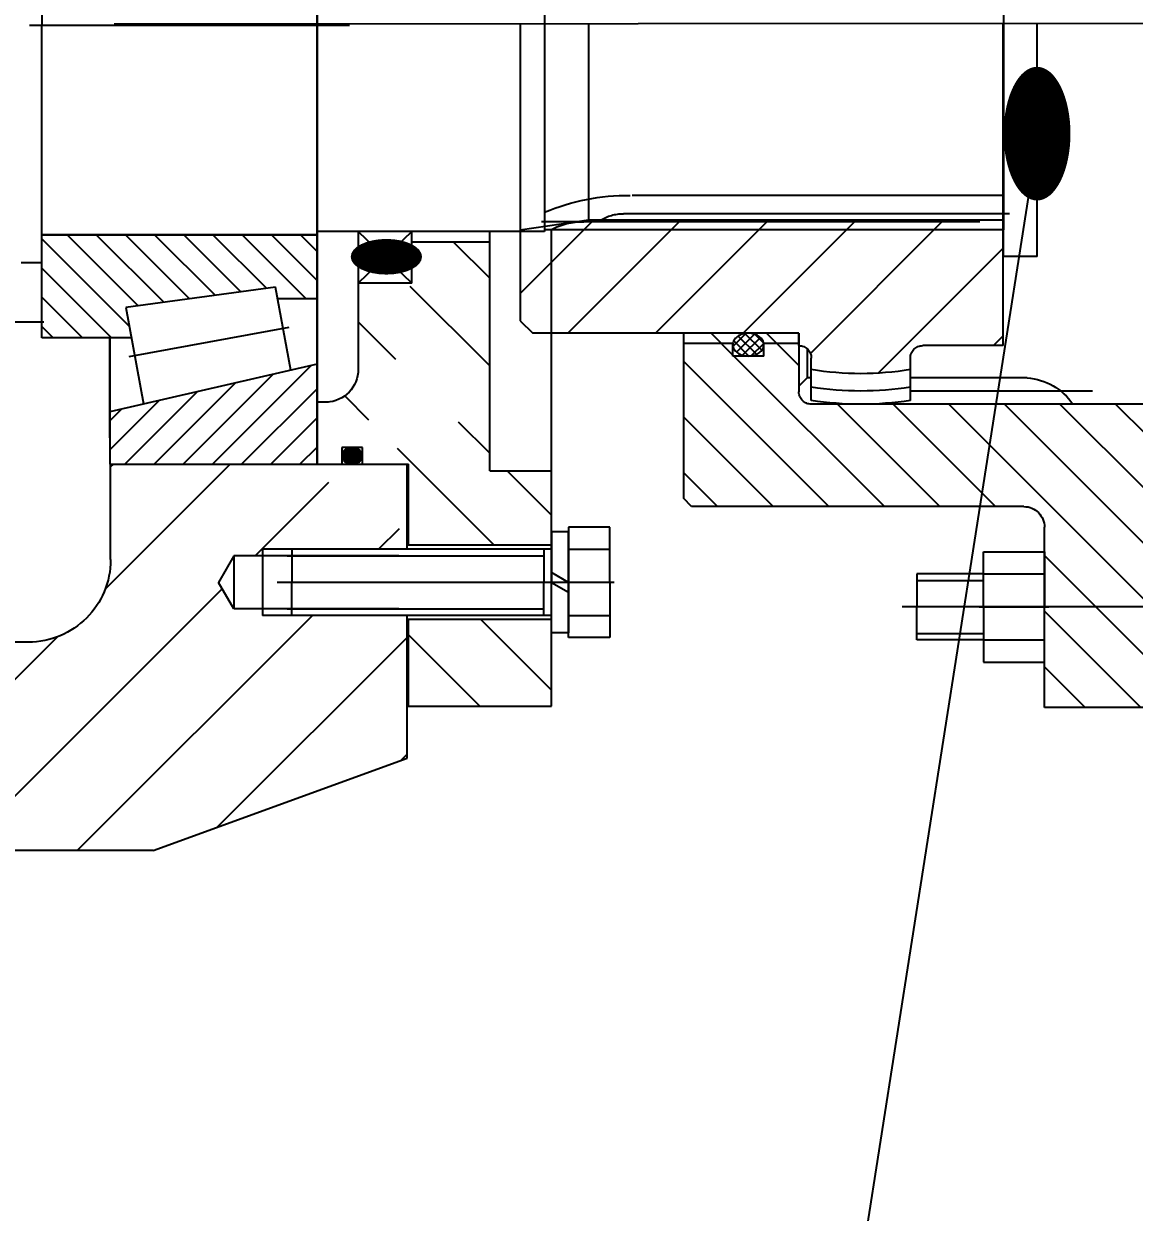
# Model space of a CAD drawing. Header units: millimetres. Extents: x 0 to 12600, y -349 to 8910.
# Drawn here: x 2510.5 to 2779.5, y 4553.2 to 4841.2 of the extents above; entities that cross this region are included whole.
import ezdxf
from ezdxf.enums import TextEntityAlignment as Align

# ---------------------------------------------------------------- set-up
doc = ezdxf.new("R2010")
doc.units = ezdxf.units.MM
doc.header["$LTSCALE"] = 300
doc.linetypes.add('G', pattern=[2, 1.25, -0.25, 0.25, -0.25])
doc.linetypes.add('K', pattern=[2.5, 1.25, -0.25, 0.25, -0.25, 0.25, -0.25])
for name, color, linetype in [('01', 7, 'Continuous'), ('02', 1, 'Continuous'), ('05', 142, 'G'), ('07', 6, 'K')]:
    doc.layers.add(name, color=color, linetype=linetype)
doc.styles.get("Standard").update_dxf_attribs({"font": 'isocp', "width": 0.707, "bigfont": 'intecad.shx'})

# ---------------------------------------------------------------- blocks, each defined once
blk = doc.blocks.new('FDSDSDFG')
at = {"layer": '05', "color": 4, "linetype": 'G', "ltscale": 0.8}
blk.add_line((-3508.49, 15467.5), (-3508.98, 14900.23), dxfattribs=at)
at = {"layer": '07', "color": 6, "linetype": 'K', "ltscale": 0.8}
for p, q in [((-3558.56, 15382.96), (-3558.56, 15271.78)), ((-3459.4, 15382.96), (-3558.56, 15382.96)), ((-3550.23, 15382.96), (-3550.23, 15292.96)), ((-3556.6, 15377.2), (-3556.6, 15270.98)), ((-3657.35, 15287.56), (-3657.35, 15277.56)), ((-3643.98, 15287.56), (-3657.35, 15287.56)), ((-3651.98, 15277.56), (-3651.98, 15287.56)), ((-3643.98, 15288.62), (-3643.98, 15207.01)), ((-3643.98, 15287.56), (-3630.6, 15287.56)), ((-3635.98, 15277.56), (-3635.98, 15287.56)), ((-3630.6, 15287.56), (-3630.6, 15277.56)), ((-3643.98, 15279.65), (-3643.98, 15271.36)), ((-3657.35, 15277.56), (-3643.98, 15277.56)), ((-3656.18, 15277.56), (-3656.18, 15273.46)), ((-3643.98, 15277.56), (-3656.18, 15277.56)), ((-3643.98, 15273.46), (-3646.34, 15277.56)), ((-3643.98, 15278.31), (-3643.98, 15224.84)), ((-3643.98, 15277.56), (-3641.61, 15273.46)), ((-3630.6, 15277.56), (-3643.98, 15277.56)), ((-3643.98, 15277.56), (-3631.78, 15277.56)), ((-3631.78, 15277.56), (-3631.78, 15273.46)), ((-3673.98, 15238.46), (-3673.98, 15273.46)), ((-3673.98, 15273.46), (-3558.56, 15273.46)), ((-3656.18, 15273.46), (-3643.98, 15273.46)), ((-3652.98, 15273.46), (-3652.98, 15238.46)), ((-3651.98, 15273.46), (-3651.98, 15209.38)), ((-3631.78, 15273.46), (-3643.98, 15273.46)), ((-3635.98, 15273.46), (-3635.98, 15209.38)), ((-3634.98, 15273.46), (-3634.98, 15238.46)), ((-3616.98, 15258.46), (-3616.98, 15273.46)), ((-3651.98, 15271.56), (-3643.98, 15271.56)), ((-3650.38, 15209.38), (-3650.38, 15271.56)), ((-3635.98, 15271.56), (-3643.98, 15271.56)), ((-3637.58, 15209.38), (-3637.58, 15271.56)), ((-3458.97, 15271.78), (-3558.98, 15271.78)), ((-3558.98, 15271.78), (-3558.98, 15216.63)), ((-3616.98, 15258.46), (-3558.98, 15258.46)), ((-3561.48, 15239.63), (-3561.48, 15258.46)), ((-3561.48, 15247.98), (-3561.48, 15255.28)), ((-3708.97, 15176.96), (-3686.59, 15238.46)), ((-3686.59, 15238.46), (-3651.98, 15238.46)), ((-3673.98, 15238.46), (-3651.98, 15238.46)), ((-3635.98, 15238.46), (-3615.34, 15238.46)), ((-3635.98, 15238.46), (-3615.34, 15238.46)), ((-3615.34, 15216.63), (-3615.34, 15238.78)), ((-3615.34, 15166.46), (-3615.34, 15236.46)), ((-3615.34, 15216.63), (-3615.34, 15231.63)), ((-3615.34, 15227.63), (-3611.34, 15227.63)), ((-3611.34, 15227.63), (-3611.34, 15222.63)), ((-3558.99, 15226.63), (-3592.34, 15226.63)), ((-3508.98, 15146.96), (-3508.98, 15224.46)), ((-3611.34, 15222.63), (-3615.34, 15222.63)), ((-3600.34, 15218.92), (-3600.34, 15216.63)), ((-3402.61, 15216.63), (-3615.34, 15216.63)), ((-3615.34, 15216.63), (-3402.61, 15216.63)), ((-3615.34, 15198.36), (-3597.06, 15216.63)), ((-3615.34, 15205.43), (-3604.14, 15216.63)), ((-3615.34, 15212.5), (-3611.21, 15216.63)), ((-3591.09, 15216.63), (-3602.63, 15166.46)), ((-3575.29, 15216.63), (-3575.29, 15207.09)), ((-3559.78, 15205.56), (-3570.85, 15216.63)), ((-3559.78, 15212.63), (-3563.78, 15216.63)), ((-3559.78, 15149.96), (-3559.78, 15216.63)), ((-3559.78, 15216.63), (-3559.78, 15149.96)), ((-3615.34, 15191.29), (-3591.42, 15215.21)), ((-3559.78, 15198.49), (-3575.29, 15214)), ((-3651.98, 15210.56), (-3643.98, 15210.56)), ((-3635.98, 15210.56), (-3643.98, 15210.56)), ((-3592.56, 15210.25), (-3572.43, 15206.56)), ((-3582.24, 15209.81), (-3589.32, 15171.06)), ((-3615.34, 15184.22), (-3593.53, 15206.02)), ((-3572.43, 15206.56), (-3577.37, 15170.32)), ((-3559.78, 15191.42), (-3572.73, 15204.37)), ((-3559.78, 15184.34), (-3573.58, 15198.14)), ((-3615.34, 15177.14), (-3595.64, 15196.84)), ((-3559.78, 15177.27), (-3574.42, 15191.92)), ((-3615.34, 15170.07), (-3597.76, 15187.66)), ((-3559.78, 15170.2), (-3575.27, 15185.7)), ((-3611.88, 15166.46), (-3599.87, 15178.47)), ((-3559.78, 15163.13), (-3576.12, 15179.48)), ((-3708.97, 15176.96), (-3708.97, 15042.96)), ((-3577.37, 15170.32), (-3600.76, 15174.6)), ((-3559.78, 15156.06), (-3576.97, 15173.26)), ((-3604.81, 15166.46), (-3601.98, 15169.29)), ((-3584.71, 15171.67), (-3584.71, 15149.96)), ((-3560.75, 15149.96), (-3581.95, 15171.16)), ((-3638.48, 15166.63), (-3615.34, 15166.63)), ((-3584.71, 15166.46), (-3615.34, 15166.46)), ((-3608.98, 15166.46), (-3584.71, 15166.46)), ((-3567.82, 15149.96), (-3584.71, 15166.86)), ((-3574.89, 15149.96), (-3584.71, 15159.78)), ((-3581.96, 15149.96), (-3584.71, 15152.71)), ((-3584.71, 15149.96), (-3508.98, 15149.96)), ((-3582.73, 15149.96), (-3508.98, 15149.96)), ((-3580.94, 15150.46), (-3580.94, 14999.46)), ((-3580.94, 15150.46), (-3580.94, 14999.46)), ((-3566.48, 15144.96), (-3566.48, 15149.96)), ((-3433.24, 15149.96), (-3508.98, 15149.96)), ((-3435.23, 15149.96), (-3508.98, 15149.96)), ((-3658.48, 15146.63), (-3658.48, 14982.96))]:
    blk.add_line(p, q, dxfattribs=at)
at = {"layer": '07', "color": 6, "linetype": 'K'}
for p, q in [((-3652.98, 15256.3), (-3670.14, 15273.46)), ((-3616.98, 15262.72), (-3627.71, 15273.46)), ((-3611.5, 15236.03), (-3634.98, 15259.51)), ((-3605.07, 15250.82), (-3612.71, 15258.46)), ((-3572.17, 15239.13), (-3591.5, 15258.46)), ((-3561.48, 15249.65), (-3570.28, 15258.46)), ((-3656.68, 15238.78), (-3673.98, 15256.09)), ((-3703.33, 15192.44), (-3657.32, 15238.46)), ((-3687.15, 15236.91), (-3685.6, 15238.46)), ((-3673.98, 15238.78), (-3652.98, 15238.78)), ((-3673.98, 15238.58), (-3673.78, 15238.78)), ((-3673.98, 15238.73), (-3673.92, 15238.78)), ((-3673.96, 15238.46), (-3673.64, 15238.78)), ((-3673.82, 15238.46), (-3673.5, 15238.78)), ((-3673.68, 15238.46), (-3673.35, 15238.78)), ((-3673.54, 15238.46), (-3673.21, 15238.78)), ((-3673.4, 15238.46), (-3673.07, 15238.78)), ((-3673.25, 15238.46), (-3672.93, 15238.78)), ((-3673.11, 15238.46), (-3672.79, 15238.78)), ((-3672.97, 15238.46), (-3672.65, 15238.78)), ((-3672.83, 15238.46), (-3672.51, 15238.78)), ((-3672.69, 15238.46), (-3672.36, 15238.78)), ((-3672.55, 15238.46), (-3672.22, 15238.78)), ((-3672.41, 15238.46), (-3672.08, 15238.78)), ((-3672.26, 15238.46), (-3671.94, 15238.78)), ((-3672.12, 15238.46), (-3671.8, 15238.78)), ((-3671.98, 15238.46), (-3671.66, 15238.78)), ((-3671.84, 15238.46), (-3671.52, 15238.78)), ((-3671.7, 15238.46), (-3671.37, 15238.78)), ((-3671.56, 15238.46), (-3671.23, 15238.78)), ((-3671.42, 15238.46), (-3671.09, 15238.78)), ((-3671.27, 15238.46), (-3670.95, 15238.78)), ((-3671.13, 15238.46), (-3670.81, 15238.78)), ((-3670.99, 15238.46), (-3670.67, 15238.78)), ((-3670.85, 15238.46), (-3670.53, 15238.78)), ((-3670.71, 15238.46), (-3670.38, 15238.78)), ((-3670.57, 15238.46), (-3670.24, 15238.78)), ((-3670.43, 15238.46), (-3670.1, 15238.78)), ((-3670.28, 15238.46), (-3669.96, 15238.78)), ((-3670.14, 15238.46), (-3669.82, 15238.78)), ((-3670, 15238.46), (-3669.68, 15238.78)), ((-3669.86, 15238.46), (-3669.54, 15238.78)), ((-3669.72, 15238.46), (-3669.39, 15238.78)), ((-3669.58, 15238.46), (-3669.25, 15238.78)), ((-3669.44, 15238.46), (-3669.11, 15238.78)), ((-3669.29, 15238.46), (-3668.97, 15238.78)), ((-3669.15, 15238.46), (-3668.83, 15238.78)), ((-3669.01, 15238.46), (-3668.69, 15238.78)), ((-3668.87, 15238.46), (-3668.55, 15238.78)), ((-3668.73, 15238.46), (-3668.4, 15238.78)), ((-3668.59, 15238.46), (-3668.26, 15238.78)), ((-3668.45, 15238.46), (-3668.12, 15238.78)), ((-3668.3, 15238.46), (-3667.98, 15238.78)), ((-3668.16, 15238.46), (-3667.84, 15238.78)), ((-3668.02, 15238.46), (-3667.7, 15238.78)), ((-3667.88, 15238.46), (-3667.56, 15238.78)), ((-3667.74, 15238.46), (-3667.41, 15238.78)), ((-3667.6, 15238.46), (-3667.27, 15238.78)), ((-3667.46, 15238.46), (-3667.13, 15238.78)), ((-3667.31, 15238.46), (-3666.99, 15238.78)), ((-3667.17, 15238.46), (-3666.85, 15238.78)), ((-3667.03, 15238.46), (-3666.71, 15238.78)), ((-3666.89, 15238.46), (-3666.57, 15238.78)), ((-3666.75, 15238.46), (-3666.42, 15238.78)), ((-3666.61, 15238.46), (-3666.28, 15238.78)), ((-3666.47, 15238.46), (-3666.14, 15238.78)), ((-3666.32, 15238.46), (-3666, 15238.78)), ((-3666.18, 15238.46), (-3665.86, 15238.78)), ((-3666.04, 15238.46), (-3665.72, 15238.78)), ((-3665.9, 15238.46), (-3665.58, 15238.78)), ((-3665.76, 15238.46), (-3665.43, 15238.78)), ((-3665.62, 15238.46), (-3665.29, 15238.78)), ((-3665.48, 15238.46), (-3665.15, 15238.78)), ((-3665.33, 15238.46), (-3665.01, 15238.78)), ((-3665.19, 15238.46), (-3664.87, 15238.78)), ((-3665.05, 15238.46), (-3664.73, 15238.78)), ((-3664.91, 15238.46), (-3664.59, 15238.78)), ((-3664.77, 15238.46), (-3664.44, 15238.78)), ((-3664.63, 15238.46), (-3664.3, 15238.78)), ((-3664.49, 15238.46), (-3664.16, 15238.78)), ((-3664.34, 15238.46), (-3664.02, 15238.78)), ((-3664.2, 15238.46), (-3663.88, 15238.78)), ((-3664.06, 15238.46), (-3663.74, 15238.78)), ((-3663.92, 15238.46), (-3663.6, 15238.78)), ((-3663.78, 15238.46), (-3663.45, 15238.78)), ((-3663.64, 15238.46), (-3663.31, 15238.78)), ((-3663.5, 15238.46), (-3663.17, 15238.78)), ((-3663.35, 15238.46), (-3663.03, 15238.78)), ((-3663.21, 15238.46), (-3662.89, 15238.78)), ((-3663.07, 15238.46), (-3662.75, 15238.78)), ((-3662.93, 15238.46), (-3662.61, 15238.78)), ((-3662.79, 15238.46), (-3662.46, 15238.78)), ((-3662.65, 15238.46), (-3662.32, 15238.78)), ((-3662.51, 15238.46), (-3662.18, 15238.78)), ((-3662.36, 15238.46), (-3662.04, 15238.78)), ((-3662.22, 15238.46), (-3661.9, 15238.78)), ((-3662.08, 15238.46), (-3661.76, 15238.78)), ((-3661.94, 15238.46), (-3661.62, 15238.78)), ((-3661.8, 15238.46), (-3661.47, 15238.78)), ((-3661.66, 15238.46), (-3661.33, 15238.78)), ((-3661.52, 15238.46), (-3661.19, 15238.78)), ((-3661.37, 15238.46), (-3661.05, 15238.78)), ((-3661.23, 15238.46), (-3660.91, 15238.78)), ((-3661.09, 15238.46), (-3660.77, 15238.78)), ((-3660.95, 15238.46), (-3660.63, 15238.78)), ((-3660.81, 15238.46), (-3660.48, 15238.78)), ((-3660.67, 15238.46), (-3660.34, 15238.78)), ((-3660.53, 15238.46), (-3660.2, 15238.78)), ((-3660.39, 15238.46), (-3660.06, 15238.78)), ((-3660.24, 15238.46), (-3659.92, 15238.78)), ((-3660.1, 15238.46), (-3659.78, 15238.78)), ((-3659.96, 15238.46), (-3659.64, 15238.78)), ((-3659.82, 15238.46), (-3659.49, 15238.78)), ((-3659.68, 15238.46), (-3659.35, 15238.78)), ((-3659.54, 15238.46), (-3659.21, 15238.78)), ((-3659.4, 15238.46), (-3659.07, 15238.78)), ((-3659.25, 15238.46), (-3658.93, 15238.78)), ((-3659.11, 15238.46), (-3658.79, 15238.78)), ((-3658.97, 15238.46), (-3658.65, 15238.78)), ((-3658.83, 15238.46), (-3658.5, 15238.78)), ((-3658.69, 15238.46), (-3658.36, 15238.78)), ((-3658.55, 15238.46), (-3658.22, 15238.78)), ((-3658.41, 15238.46), (-3658.08, 15238.78)), ((-3658.26, 15238.46), (-3657.94, 15238.78)), ((-3658.12, 15238.46), (-3657.8, 15238.78)), ((-3657.98, 15238.46), (-3657.66, 15238.78)), ((-3657.84, 15238.46), (-3657.51, 15238.78)), ((-3657.7, 15238.46), (-3657.37, 15238.78)), ((-3657.56, 15238.46), (-3657.23, 15238.78)), ((-3657.42, 15238.46), (-3657.09, 15238.78)), ((-3657.27, 15238.46), (-3656.95, 15238.78)), ((-3657.13, 15238.46), (-3656.81, 15238.78)), ((-3656.99, 15238.46), (-3656.67, 15238.78)), ((-3656.85, 15238.46), (-3656.52, 15238.78)), ((-3656.71, 15238.46), (-3656.38, 15238.78)), ((-3656.57, 15238.46), (-3656.24, 15238.78)), ((-3656.43, 15238.46), (-3656.1, 15238.78)), ((-3656.28, 15238.46), (-3655.96, 15238.78)), ((-3656.14, 15238.46), (-3655.82, 15238.78)), ((-3656, 15238.46), (-3655.68, 15238.78)), ((-3655.86, 15238.46), (-3655.53, 15238.78)), ((-3655.72, 15238.46), (-3655.39, 15238.78)), ((-3655.58, 15238.46), (-3655.25, 15238.78)), ((-3655.44, 15238.46), (-3655.11, 15238.78)), ((-3655.29, 15238.46), (-3654.97, 15238.78)), ((-3655.15, 15238.46), (-3654.83, 15238.78)), ((-3655.01, 15238.46), (-3654.69, 15238.78)), ((-3654.87, 15238.46), (-3654.54, 15238.78)), ((-3654.73, 15238.46), (-3654.4, 15238.78)), ((-3654.59, 15238.46), (-3654.26, 15238.78)), ((-3654.45, 15238.46), (-3654.12, 15238.78)), ((-3654.3, 15238.46), (-3653.98, 15238.78)), ((-3654.16, 15238.46), (-3653.84, 15238.78)), ((-3654.02, 15238.46), (-3653.7, 15238.78)), ((-3653.88, 15238.46), (-3653.55, 15238.78)), ((-3653.74, 15238.46), (-3653.41, 15238.78)), ((-3653.6, 15238.46), (-3653.27, 15238.78)), ((-3653.46, 15238.46), (-3653.13, 15238.78)), ((-3653.31, 15238.46), (-3652.99, 15238.78)), ((-3653.17, 15238.46), (-3652.98, 15238.65)), ((-3653.03, 15238.46), (-3652.98, 15238.51)), ((-3634.98, 15238.78), (-3615.34, 15238.78)), ((-3634.98, 15238.55), (-3634.75, 15238.78)), ((-3634.98, 15238.69), (-3634.89, 15238.78)), ((-3634.93, 15238.46), (-3634.6, 15238.78)), ((-3634.79, 15238.46), (-3634.46, 15238.78)), ((-3634.65, 15238.46), (-3634.32, 15238.78)), ((-3634.5, 15238.46), (-3634.18, 15238.78)), ((-3634.36, 15238.46), (-3634.04, 15238.78)), ((-3634.22, 15238.46), (-3633.9, 15238.78)), ((-3634.08, 15238.46), (-3633.76, 15238.78)), ((-3633.94, 15238.46), (-3633.61, 15238.78)), ((-3633.8, 15238.46), (-3633.47, 15238.78)), ((-3633.66, 15238.46), (-3633.33, 15238.78)), ((-3633.51, 15238.46), (-3633.19, 15238.78)), ((-3633.37, 15238.46), (-3633.05, 15238.78)), ((-3633.23, 15238.46), (-3632.91, 15238.78)), ((-3633.09, 15238.46), (-3632.77, 15238.78)), ((-3632.95, 15238.46), (-3632.62, 15238.78)), ((-3632.81, 15238.46), (-3632.48, 15238.78)), ((-3632.67, 15238.46), (-3632.34, 15238.78)), ((-3632.53, 15238.46), (-3632.2, 15238.78)), ((-3632.38, 15238.46), (-3632.06, 15238.78)), ((-3632.24, 15238.46), (-3631.92, 15238.78)), ((-3632.1, 15238.46), (-3631.78, 15238.78)), ((-3631.96, 15238.46), (-3631.63, 15238.78)), ((-3631.82, 15238.46), (-3631.49, 15238.78)), ((-3631.68, 15238.46), (-3631.35, 15238.78)), ((-3631.54, 15238.46), (-3631.21, 15238.78)), ((-3631.39, 15238.46), (-3631.07, 15238.78)), ((-3631.25, 15238.46), (-3630.93, 15238.78)), ((-3631.11, 15238.46), (-3630.79, 15238.78)), ((-3630.97, 15238.46), (-3630.64, 15238.78)), ((-3630.83, 15238.46), (-3630.5, 15238.78)), ((-3630.69, 15238.46), (-3630.36, 15238.78)), ((-3630.55, 15238.46), (-3630.22, 15238.78)), ((-3630.4, 15238.46), (-3630.08, 15238.78)), ((-3630.26, 15238.46), (-3629.94, 15238.78)), ((-3630.12, 15238.46), (-3629.8, 15238.78)), ((-3629.98, 15238.46), (-3629.65, 15238.78)), ((-3629.84, 15238.46), (-3629.51, 15238.78)), ((-3629.7, 15238.46), (-3629.37, 15238.78)), ((-3629.56, 15238.46), (-3629.23, 15238.78)), ((-3629.41, 15238.46), (-3629.09, 15238.78)), ((-3629.27, 15238.46), (-3628.95, 15238.78)), ((-3629.13, 15238.46), (-3628.81, 15238.78)), ((-3628.99, 15238.46), (-3628.66, 15238.78)), ((-3628.85, 15238.46), (-3628.52, 15238.78)), ((-3628.71, 15238.46), (-3628.38, 15238.78)), ((-3628.57, 15238.46), (-3628.24, 15238.78)), ((-3628.42, 15238.46), (-3628.1, 15238.78)), ((-3628.28, 15238.46), (-3627.96, 15238.78)), ((-3628.14, 15238.46), (-3627.82, 15238.78)), ((-3628, 15238.46), (-3627.67, 15238.78)), ((-3627.86, 15238.46), (-3627.53, 15238.78)), ((-3627.72, 15238.46), (-3627.39, 15238.78)), ((-3627.58, 15238.46), (-3627.25, 15238.78)), ((-3627.43, 15238.46), (-3627.11, 15238.78)), ((-3627.29, 15238.46), (-3626.97, 15238.78)), ((-3627.15, 15238.46), (-3626.83, 15238.78)), ((-3627.01, 15238.46), (-3626.68, 15238.78)), ((-3626.87, 15238.46), (-3626.54, 15238.78)), ((-3626.73, 15238.46), (-3626.4, 15238.78)), ((-3626.59, 15238.46), (-3626.26, 15238.78)), ((-3626.44, 15238.46), (-3626.12, 15238.78)), ((-3626.3, 15238.46), (-3625.98, 15238.78)), ((-3626.16, 15238.46), (-3625.84, 15238.78)), ((-3626.02, 15238.46), (-3625.69, 15238.78)), ((-3625.88, 15238.46), (-3625.55, 15238.78)), ((-3625.74, 15238.46), (-3625.41, 15238.78)), ((-3625.6, 15238.46), (-3625.27, 15238.78)), ((-3625.45, 15238.46), (-3625.13, 15238.78)), ((-3625.31, 15238.46), (-3624.99, 15238.78)), ((-3625.17, 15238.46), (-3624.85, 15238.78)), ((-3625.03, 15238.46), (-3624.7, 15238.78)), ((-3624.89, 15238.46), (-3624.56, 15238.78)), ((-3624.75, 15238.46), (-3624.42, 15238.78)), ((-3624.61, 15238.46), (-3624.28, 15238.78)), ((-3624.46, 15238.46), (-3624.14, 15238.78)), ((-3624.32, 15238.46), (-3624, 15238.78)), ((-3624.18, 15238.46), (-3623.86, 15238.78)), ((-3624.04, 15238.46), (-3623.71, 15238.78)), ((-3623.9, 15238.46), (-3623.57, 15238.78)), ((-3623.76, 15238.46), (-3623.43, 15238.78)), ((-3623.62, 15238.46), (-3623.29, 15238.78)), ((-3623.47, 15238.46), (-3623.15, 15238.78)), ((-3623.33, 15238.46), (-3623.01, 15238.78)), ((-3623.19, 15238.46), (-3622.87, 15238.78)), ((-3623.05, 15238.46), (-3622.72, 15238.78)), ((-3622.91, 15238.46), (-3622.58, 15238.78)), ((-3622.77, 15238.46), (-3622.44, 15238.78)), ((-3622.63, 15238.46), (-3622.3, 15238.78)), ((-3622.48, 15238.46), (-3622.16, 15238.78)), ((-3622.34, 15238.46), (-3622.02, 15238.78)), ((-3622.2, 15238.46), (-3621.88, 15238.78)), ((-3622.06, 15238.46), (-3621.73, 15238.78)), ((-3621.92, 15238.46), (-3621.59, 15238.78)), ((-3621.78, 15238.46), (-3621.45, 15238.78)), ((-3621.64, 15238.46), (-3621.31, 15238.78)), ((-3621.49, 15238.46), (-3621.17, 15238.78)), ((-3621.35, 15238.46), (-3621.03, 15238.78)), ((-3621.21, 15238.46), (-3620.89, 15238.78)), ((-3621.07, 15238.46), (-3620.74, 15238.78)), ((-3620.93, 15238.46), (-3620.6, 15238.78)), ((-3620.79, 15238.46), (-3620.46, 15238.78)), ((-3620.65, 15238.46), (-3620.32, 15238.78)), ((-3620.5, 15238.46), (-3620.18, 15238.78)), ((-3620.36, 15238.46), (-3620.04, 15238.78)), ((-3620.22, 15238.46), (-3619.9, 15238.78)), ((-3620.08, 15238.46), (-3619.75, 15238.78)), ((-3619.94, 15238.46), (-3619.61, 15238.78)), ((-3619.8, 15238.46), (-3619.47, 15238.78)), ((-3619.66, 15238.46), (-3619.33, 15238.78)), ((-3619.51, 15238.46), (-3619.19, 15238.78)), ((-3619.37, 15238.46), (-3619.05, 15238.78)), ((-3619.23, 15238.46), (-3618.91, 15238.78)), ((-3619.09, 15238.46), (-3618.76, 15238.78)), ((-3618.95, 15238.46), (-3618.62, 15238.78)), ((-3618.81, 15238.46), (-3618.48, 15238.78)), ((-3618.67, 15238.46), (-3618.34, 15238.78)), ((-3618.52, 15238.46), (-3618.2, 15238.78)), ((-3618.38, 15238.46), (-3618.06, 15238.78)), ((-3618.24, 15238.46), (-3617.92, 15238.78)), ((-3618.1, 15238.46), (-3617.78, 15238.78)), ((-3617.96, 15238.46), (-3617.63, 15238.78)), ((-3617.82, 15238.46), (-3617.49, 15238.78)), ((-3617.68, 15238.46), (-3617.35, 15238.78)), ((-3617.53, 15238.46), (-3617.21, 15238.78)), ((-3617.39, 15238.46), (-3617.07, 15238.78)), ((-3617.25, 15238.46), (-3616.93, 15238.78)), ((-3617.11, 15238.46), (-3616.79, 15238.78)), ((-3616.97, 15238.46), (-3616.64, 15238.78)), ((-3616.83, 15238.46), (-3616.5, 15238.78)), ((-3616.69, 15238.46), (-3616.36, 15238.78)), ((-3616.54, 15238.46), (-3616.22, 15238.78)), ((-3616.4, 15238.46), (-3616.08, 15238.78)), ((-3616.26, 15238.46), (-3615.94, 15238.78)), ((-3616.12, 15238.46), (-3615.8, 15238.78)), ((-3615.98, 15238.46), (-3615.65, 15238.78)), ((-3615.84, 15238.46), (-3615.51, 15238.78)), ((-3615.7, 15238.46), (-3615.37, 15238.78)), ((-3615.55, 15238.46), (-3615.34, 15238.67)), ((-3615.41, 15238.46), (-3615.34, 15238.53)), ((-3571.48, 15239.63), (-3558.98, 15239.63)), ((-3571.48, 15239.63), (-3558.99, 15226.63)), ((-3558.98, 15239.63), (-3571.48, 15226.63)), ((-3571.48, 15239.63), (-3571.48, 15226.63)), ((-3651.98, 15236.46), (-3651.98, 15203.46)), ((-3650.38, 15236.46), (-3650.38, 15196.46)), ((-3637.58, 15236.46), (-3637.58, 15196.46)), ((-3635.98, 15231.51), (-3630.9, 15236.59)), ((-3635.98, 15236.46), (-3635.98, 15203.46)), ((-3580.89, 15226.63), (-3589.9, 15235.65)), ((-3615.34, 15225.28), (-3613.02, 15227.6)), ((-3615.34, 15225.14), (-3612.91, 15227.57)), ((-3615.34, 15225), (-3612.8, 15227.54)), ((-3615.33, 15225.44), (-3613.14, 15227.62)), ((-3615.33, 15224.87), (-3612.7, 15227.5)), ((-3615.32, 15224.74), (-3612.6, 15227.46)), ((-3615.3, 15225.6), (-3613.27, 15227.63)), ((-3615.3, 15224.62), (-3612.51, 15227.41)), ((-3615.27, 15225.77), (-3613.41, 15227.63)), ((-3615.27, 15224.5), (-3612.42, 15227.35)), ((-3615.25, 15224.38), (-3612.34, 15227.3)), ((-3615.23, 15225.96), (-3613.57, 15227.62)), ((-3615.22, 15224.27), (-3612.26, 15227.23)), ((-3615.18, 15224.16), (-3612.18, 15227.17)), ((-3615.16, 15226.17), (-3613.75, 15227.58)), ((-3615.15, 15224.06), (-3612.11, 15227.1)), ((-3615.11, 15223.96), (-3612.04, 15227.03)), ((-3615.06, 15226.41), (-3613.96, 15227.51)), ((-3615.06, 15223.86), (-3611.97, 15226.95)), ((-3615.02, 15223.77), (-3611.91, 15226.88)), ((-3614.97, 15223.68), (-3611.85, 15226.8)), ((-3614.87, 15226.74), (-3614.26, 15227.36)), ((-3598.81, 15223.34), (-3604.57, 15229.1)), ((-3614.91, 15223.59), (-3611.79, 15226.71)), ((-3614.86, 15223.5), (-3611.73, 15226.62)), ((-3614.8, 15223.42), (-3611.68, 15226.53)), ((-3614.73, 15223.34), (-3611.64, 15226.44)), ((-3614.67, 15223.27), (-3611.59, 15226.34)), ((-3614.6, 15223.19), (-3611.55, 15226.24)), ((-3614.53, 15223.12), (-3611.51, 15226.14)), ((-3614.45, 15223.06), (-3611.47, 15226.04)), ((-3614.37, 15222.99), (-3611.44, 15225.93)), ((-3614.29, 15222.93), (-3611.42, 15225.81)), ((-3614.21, 15222.88), (-3611.39, 15225.69)), ((-3614.12, 15222.83), (-3611.37, 15225.57)), ((-3614.02, 15222.78), (-3611.36, 15225.45)), ((-3613.92, 15222.74), (-3611.35, 15225.32)), ((-3613.82, 15222.7), (-3611.34, 15225.18)), ((-3613.7, 15222.67), (-3611.34, 15225.04)), ((-3613.59, 15222.65), (-3611.35, 15224.89)), ((-3613.46, 15222.64), (-3611.37, 15224.73)), ((-3613.32, 15222.63), (-3611.39, 15224.56)), ((-3613.17, 15222.64), (-3611.43, 15224.38)), ((-3613, 15222.67), (-3611.49, 15224.18)), ((-3612.81, 15222.72), (-3611.58, 15223.95)), ((-3612.55, 15222.83), (-3611.72, 15223.67)), ((-3637.58, 15201.63), (-3619.74, 15219.47)), ((-3708.97, 15158.52), (-3651.98, 15215.51)), ((-3635.98, 15203.46), (-3651.98, 15203.46)), ((-3637.58, 15196.46), (-3650.38, 15196.46)), ((-3650.38, 15196.46), (-3643.98, 15192.76)), ((-3645.6, 15165.32), (-3615.34, 15195.58)), ((-3637.58, 15196.46), (-3643.98, 15192.76)), ((-3708.97, 15130.24), (-3645.54, 15193.67)), ((-3616.01, 15166.63), (-3615.34, 15167.3)), ((-3708.97, 15101.95), (-3657.17, 15153.76))]:
    blk.add_line(p, q, dxfattribs=at)
at = {"layer": '07', "color": 6, "linetype": 'K', "ltscale": 0.8}
for centre, radius, start, end in [((-3601.05, 15291.73), 50.83, 336.8891, 0.822), ((-3571.85, 15280.79), 15.25, 330.6129, 1.8456), ((-3592.34, 15218.63), 8, 90, 177.9742), ((-3638.48, 15146.63), 20, 90, 180)]:
    blk.add_arc(centre, radius, start, end, dxfattribs=at)
blk.add_ellipse((-3613.34, 15225.13), major_axis=(0, 2.5), ratio=0.8, dxfattribs=at)
at = {"layer": '07', "color": 6, "linetype": 'K', "width": 0.605172}
blk.add_text('\\M+5A1F1', height=16, dxfattribs=at).set_placement((-3569.88, 15224.6), (-3560.28, 15224.6), align=Align.FIT)
blk = doc.blocks.new('rtrtret')
at = {"layer": '07', "linetype": 'K'}
h = blk.add_hatch(dxfattribs=at)
h.set_pattern_fill('LINE', color=6, scale=3, angle=45, style=0)
h.set_pattern_definition([(45, (-8116.362, 5898.771), (-6.73519, 6.73519), [])])
h.paths.add_polyline_path([(-7720.82, 6476.85), (-7745.82, 6476.85), (-7745.82, 6457.53, -0.414214), (-7750.82, 6452.53), (-7831.32, 6452.53), (-7833.32, 6450.53), (-7833.32, 6410.53), (-7805.32, 6410.53), (-7805.32, 6413.53), (-7805.32, 6424.73, -0.414214), (-7802.32, 6427.73), (-7720.82, 6427.73)])
edge = h.paths.add_edge_path()
edge.add_line((-7813.82, 6416.04), (-7813.82, 6412.8))
edge.add_ellipse((-7817.57, 6413.29), major_axis=(3.75, 0), ratio=0.736357, start_angle=180, end_angle=360, ccw=False)
edge.add_line((-7821.32, 6412.8), (-7821.32, 6416.04))
edge.add_line((-7821.32, 6416.04), (-7817.91, 6416.04))
edge.add_ellipse((-7817.57, 6413.29), major_axis=(3.75, 0), ratio=0.736357, start_angle=84.8056, end_angle=95.1944, ccw=False)
edge.add_ellipse((-7817.57, 6413.29), major_axis=(3.75, 0), ratio=0.736357, start_angle=0, end_angle=84.8056)
edge.add_line((-7817.23, 6416.04), (-7813.82, 6416.04))
h.paths.add_polyline_path([(-7720.82, 6501.18), (-7745.82, 6501.18), (-7745.82, 6476.85), (-7720.82, 6476.85)])
h.paths.add_polyline_path([(-7720.82, 6243.33), (-7802.32, 6243.33, -0.414214), (-7805.32, 6246.33), (-7805.32, 6260.53), (-7833.32, 6260.53), (-7833.32, 6220.53), (-7831.32, 6218.53), (-7750.82, 6218.53, -0.414214), (-7745.82, 6213.53), (-7745.82, 6194.2), (-7720.82, 6194.2)])
h.paths.add_polyline_path([(-7720.82, 6194.2), (-7745.82, 6194.2), (-7745.82, 6180.82), (-7745.82, 6169.87), (-7720.82, 6169.87)])
h = blk.add_hatch(dxfattribs=at)
h.set_pattern_fill('_USER', color=6, scale=15, angle=-45, style=0, pattern_type=0)
h.set_pattern_definition([(315, (-8982.795, 6010.429), (10.6066, 10.6066), [])])
h.paths.add_polyline_path([(-7755.82, 6383.15), (-7755.82, 6413.53), (-7775.32, 6413.53, -0.414214), (-7778.32, 6416.53), (-7778.32, 6419.32, 0.084157), (-7802.32, 6419.32), (-7802.32, 6416.53, -0.414214), (-7805.32, 6413.53), (-7805.32, 6410.53), (-7830.32, 6410.53), (-7869.82, 6410.53), (-7872.82, 6407.53), (-7872.82, 6385.53), (-7856.3, 6383.15)])
h.paths.add_polyline_path([(-7856.3, 6287.9), (-7872.82, 6285.53), (-7872.82, 6263.53), (-7869.82, 6260.53), (-7805.32, 6260.53), (-7805.32, 6257.53, -0.414214), (-7802.32, 6254.53), (-7802.32, 6251.74, 0.084157), (-7778.32, 6251.74), (-7778.32, 6254.53, -0.414214), (-7775.32, 6257.53), (-7755.82, 6257.53), (-7755.82, 6287.9)])
at = {"layer": '07', "color": 6, "linetype": 'K'}
for p, q in [((-7720.82, 6501.18), (-7745.82, 6501.18)), ((-7745.82, 6501.18), (-7745.82, 6457.53)), ((-7760.62, 6476.85), (-7760.62, 6490.23)), ((-7760.62, 6490.23), (-7745.82, 6490.23)), ((-7745.82, 6490.23), (-7745.82, 6476.85)), ((-7776.72, 6484.85), (-7776.72, 6476.85)), ((-7760.62, 6484.85), (-7776.72, 6484.85)), ((-7776.72, 6483.25), (-7760.62, 6483.25)), ((-7760.62, 6484.85), (-7745.82, 6484.85)), ((-7673.65, 6476.85), (-7780.27, 6476.85)), ((-7776.72, 6468.85), (-7776.72, 6476.85)), ((-7761.67, 6476.85), (-7744.77, 6476.85)), ((-7760.62, 6476.85), (-7760.62, 6463.48)), ((-7745.82, 6463.48), (-7745.82, 6476.85)), ((-7776.72, 6470.45), (-7760.62, 6470.45)), ((-7760.62, 6468.85), (-7776.72, 6468.85)), ((-7760.62, 6468.85), (-7745.82, 6468.85)), ((-7760.62, 6463.48), (-7745.82, 6463.48)), ((-7831.32, 6452.53), (-7833.32, 6450.53)), ((-7750.82, 6452.53), (-7831.32, 6452.53)), ((-7833.32, 6410.53), (-7833.32, 6450.53)), ((-7720.82, 6427.73), (-7802.32, 6427.73)), ((-7802.32, 6426.81), (-7802.32, 6416.53)), ((-7778.32, 6426.81), (-7778.32, 6416.53)), ((-7805.32, 6410.53), (-7805.32, 6424.73)), ((-7805.32, 6410.53), (-7805.32, 6424.73)), ((-7805.32, 6423.33), (-7803.32, 6421.33)), ((-7734.21, 6424.53), (-7778.32, 6424.53)), ((-7802.32, 6421.33), (-7803.32, 6421.33)), ((-7803.32, 6414.29), (-7803.32, 6421.33)), ((-7750.02, 6421.33), (-7778.32, 6421.33)), ((-7813.82, 6416.04), (-7821.32, 6416.04)), ((-7821.32, 6416.04), (-7821.32, 6413.04)), ((-7817.43, 6416.04), (-7821.1, 6412.37)), ((-7820.43, 6415.08), (-7816.1, 6410.75)), ((-7815.59, 6415.63), (-7820.02, 6411.2)), ((-7818.96, 6415.85), (-7814.65, 6411.55)), ((-7814.32, 6414.66), (-7818.39, 6410.59)), ((-7816.86, 6416), (-7813.84, 6412.98)), ((-7813.82, 6416.04), (-7813.82, 6413.04)), ((-7821.32, 6413.03), (-7833.32, 6413.03)), ((-7821.28, 6413.69), (-7818.15, 6410.56)), ((-7813.86, 6412.87), (-7815.93, 6410.8)), ((-7805.32, 6413.03), (-7813.82, 6413.03)), ((-7805.32, 6413.53), (-7805.32, 6413.53)), ((-7805.32, 6413.53), (-7805.32, 6410.53)), ((-7755.82, 6413.53), (-7775.32, 6413.53)), ((-7755.82, 6413.53), (-7755.82, 6335.53)), ((-7872.82, 6407.53), (-7869.82, 6410.53)), ((-7805.32, 6410.53), (-7869.82, 6410.53)), ((-7805.32, 6410.53), (-7830.32, 6410.53)), ((-7872.82, 6385.53), (-7872.82, 6407.53)), ((-7856.3, 6383.15), (-7872.82, 6385.53)), ((-7872.82, 6335.53), (-7872.82, 6385.53)), ((-7755.82, 6383.15), (-7856.3, 6383.15)), ((-7856.3, 6335.53), (-7856.3, 6383.15)), ((-7754.31, 6381.56), (-7847.82, 6381.56))]:
    blk.add_line(p, q, dxfattribs=at)
for centre, radius, start, end in [((-7750.82, 6457.53), 5, 270, 0), ((-7802.32, 6424.73), 3, 90, 180), ((-7790.32, 6348.53), 79.2, 81.2853, 98.7147), ((-7751.12, 6436.02), 14.74, 274.3047, 325.7378), ((-7790.32, 6348.53), 76, 80.9153, 99.0847), ((-7790.32, 6348.53), 71.8, 80.379, 99.621), ((-7805.32, 6416.53), 3, 270, 0), ((-7775.32, 6416.53), 3, 180, 270), ((-7847.87, 6391.97), 10.41, 237.9324, 270.2782)]:
    blk.add_arc(centre, radius, start, end, dxfattribs=at)
blk.add_ellipse((-7817.57, 6413.29), major_axis=(3.75, 0), ratio=0.736357, dxfattribs=at)

msp = doc.modelspace()

# ---------------------------------------------------------------- linework, layer by layer
at = {"layer": '01'}
for p, q in [((2747.87, 4784.8), (2747.87, 4841.19)), ((2755.98, 4784.8), (2755.98, 4841.19)), ((2755.98, 4784.8), (2747.87, 4784.8))]:
    msp.add_line(p, q, dxfattribs=at)
at = {"layer": '02'}
msp.add_line((2755.98, 4813), (2511.12, 3248.28), dxfattribs=at)

# ---------------------------------------------------------------- block references
at = {"layer": '01', "xscale": -1, "rotation": 270}
msp.add_blockref('FDSDSDFG', (-12635.09, 8349.81), dxfattribs=at)
at = {"layer": '05', "xscale": -1, "rotation": 180}
msp.add_blockref('rtrtret', (10503.61, 11176.72), dxfattribs=at)

# ---------------------------------------------------------------- texts
at = {"layer": '02', "width": 0.605172}
msp.add_text('\\M+5A1F1', height=30, dxfattribs=at).set_placement((2746.98, 4798), (2764.98, 4798), align=Align.FIT)

doc.saveas('drawing.dxf')
